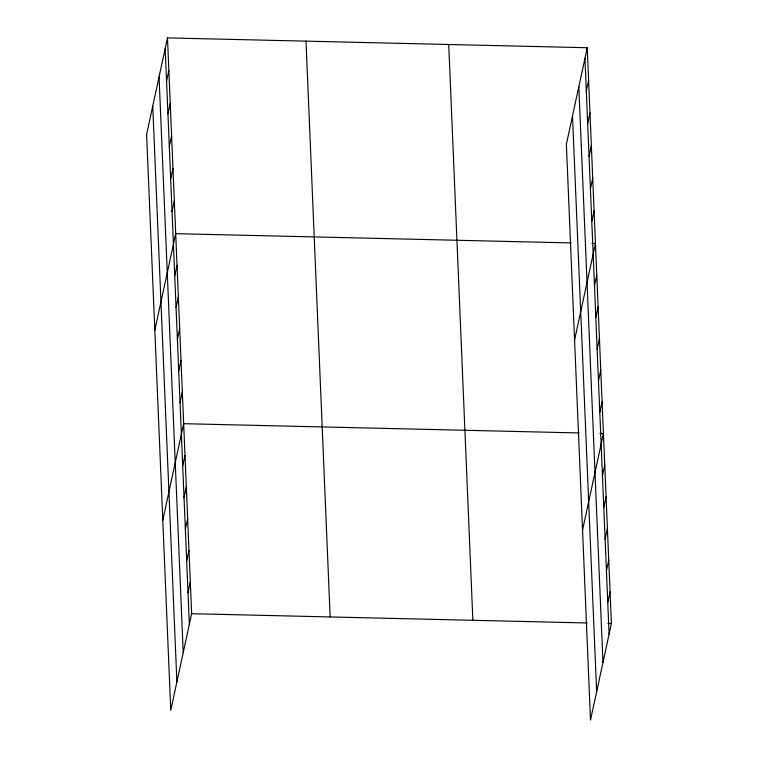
<?xml version="1.0" encoding="UTF-8"?>
<svg xmlns="http://www.w3.org/2000/svg" width="758" height="758" viewBox="0 0 758 758"><rect width="100%" height="100%" fill="white"/><g stroke="black" fill="none" stroke-linecap="round" stroke-linejoin="round"><path stroke-width="1.14" d="M167.49 37.9L146.607 134.46L170.758 710.265L191.632 613.696L167.49 37.9L587.242 47.735L611.393 623.54L590.51 720.1L566.368 144.304L587.242 47.735M166.561 81.144L168.854 70.532M167.925 113.776L170.228 103.154M169.299 146.408L171.592 135.786M170.664 179.03L172.966 168.418M172.038 211.662L174.331 201.041M154.822 330.232L175.695 233.672L571.21 242.939M174.728 275.959L177.021 265.338M176.055 307.625L178.357 297.013M177.381 339.3L179.684 328.678M178.717 370.965L181.01 360.344M180.044 402.64L182.337 392.019M162.79 520.253L183.663 423.684L579.178 432.951M182.697 465.971L184.99 455.359M184.023 497.646L186.326 487.024M185.35 529.311L187.652 518.69M186.686 560.977L188.979 550.365M188.012 592.652L190.305 582.03M586.313 90.988L588.615 80.367M587.687 123.611L589.98 112.999M589.051 156.243L591.354 145.621M590.425 188.875L592.718 178.253M591.79 221.497L594.082 210.885M574.573 340.077L595.456 243.507L591.989 243.432M594.49 285.794L596.783 275.182M595.816 317.469L598.109 306.848M597.143 349.135L599.436 338.513M598.469 380.8L600.762 370.188M599.796 412.475L602.089 401.854M582.542 530.088L603.425 433.519L599.957 433.443M602.449 475.816L604.751 465.194M603.785 507.481L606.078 496.86M605.111 539.146L607.404 528.534M606.438 570.821L608.731 560.2M607.764 602.487L610.057 591.865M191.632 613.696L587.147 622.972M607.925 623.455L611.393 623.54M584.949 58.357L609.091 634.152M578.818 86.715L602.961 662.52M572.498 115.936L596.641 691.741M448.727 44.495L472.869 620.29M306.005 41.15L330.156 616.946M165.197 48.521L189.339 624.317M159.057 76.88L183.209 652.676M152.746 106.101L176.889 681.897"/></g></svg>
